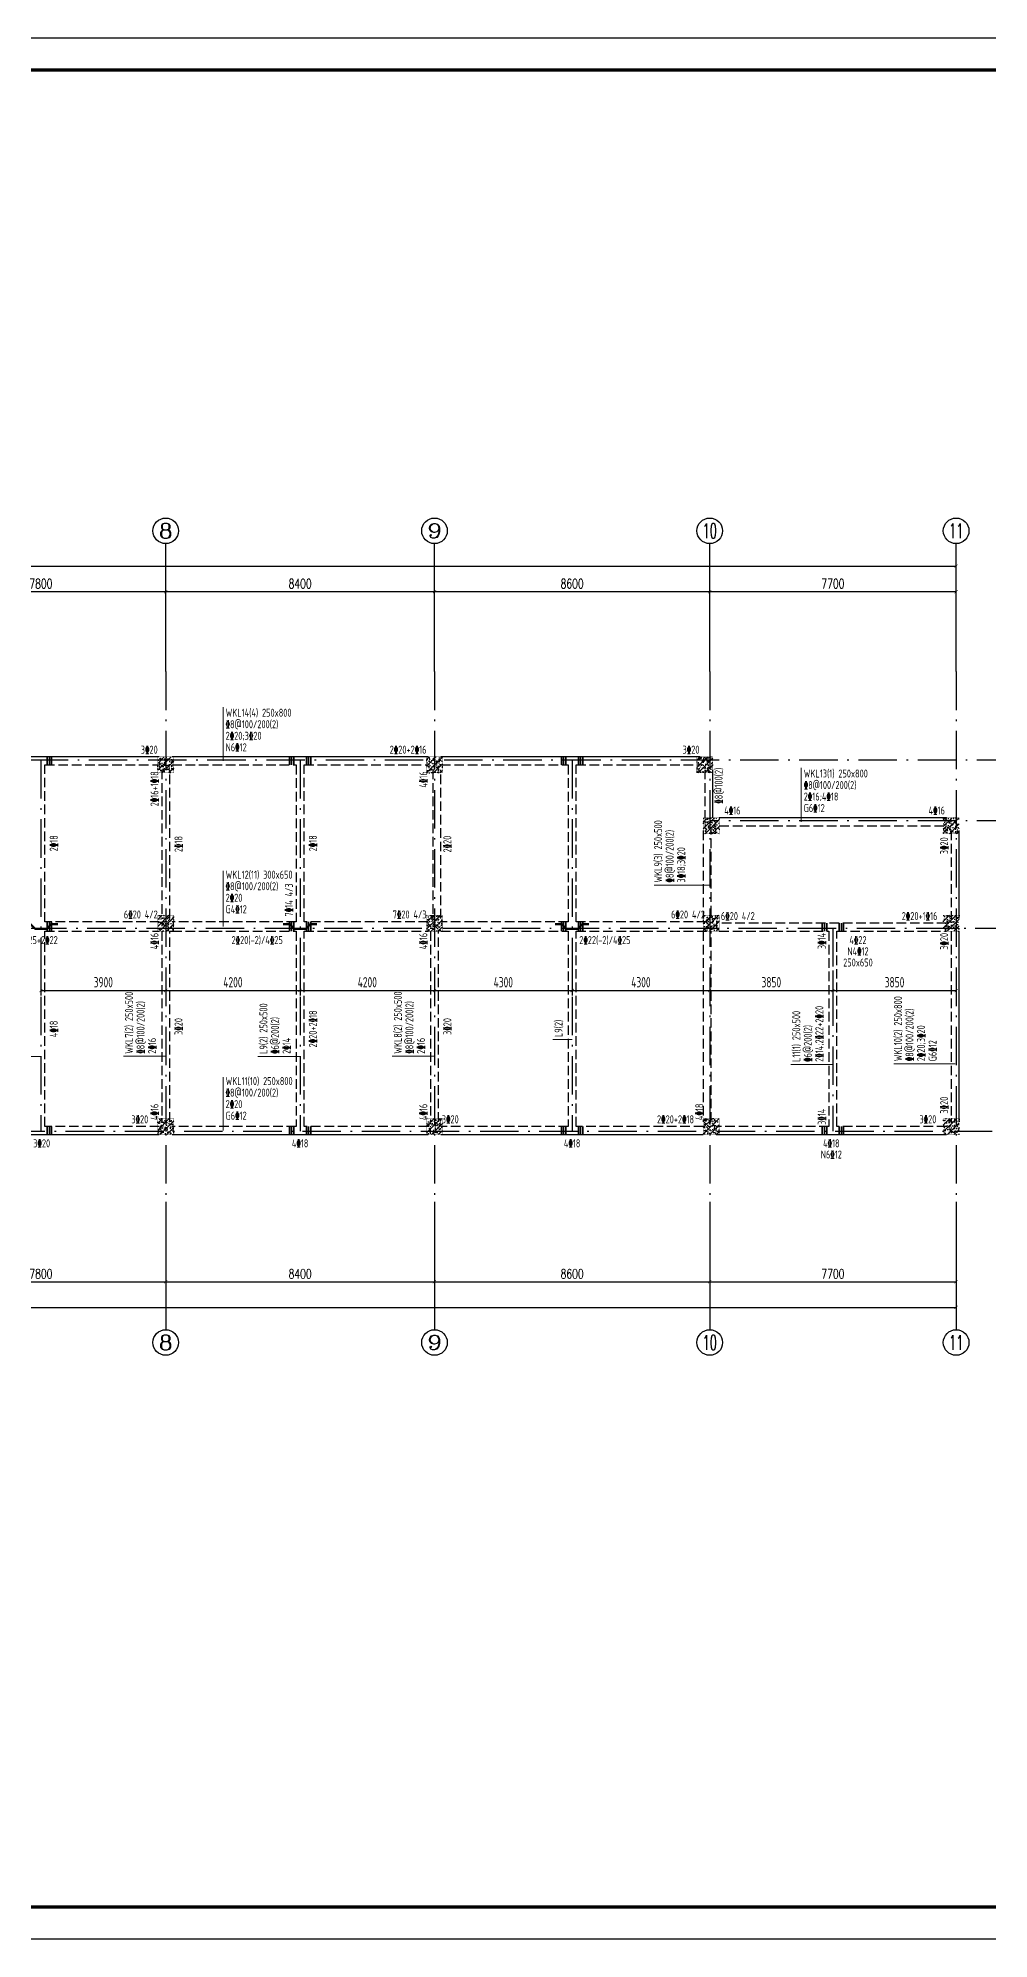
# Model space of a CAD drawing. Extents: x 169490 to 7584583, y -2399407 to 1374371.
# Drawn here: x 779630 to 809346, y 563697 to 623097 of the extents above; entities that cross this region are included whole.
import ezdxf
from ezdxf.enums import TextEntityAlignment as Align

# ---------------------------------------------------------------- set-up
doc = ezdxf.new("R2010")
doc.units = 0
doc.header["$LTSCALE"] = 100
doc.linetypes.add('D3轴线点划线', pattern=[18.5, 12, -3, 0.5, -3])
doc.linetypes.add('H3普通虚线', pattern=[4.2, 3, -1.2])
doc.layers.get('0').update_dxf_attribs({"linetype": 'CONTINUOUS'})
doc.layers.get('DEFPOINTS').update_dxf_attribs({"linetype": 'CONTINUOUS'})
for name, color, linetype in [('AXIS', 3, 'CONTINUOUS'), ('AXIS_TEXT', 4, 'CONTINUOUS'), ('C-AXIS(轴号)', 3, 'CONTINUOUS'), ('C-AXIS-T(字)', 7, 'CONTINUOUS'), ('C-DOTE', 8, 'D3轴线点划线'), ('S-BEAM-LINE1', 4, 'CONTINUOUS'), ('S-BEAM-LINE2', 4, 'H3普通虚线'), ('S-COLU-HATCH', 251, 'CONTINUOUS'), ('S-SLAB-DIM', 92, 'CONTINUOUS'), ('图框', 140, 'CONTINUOUS')]:
    doc.layers.add(name, color=color, linetype=linetype)
for name, color, linetype, lineweight in [('S-COLU-LINE1', 6, 'CONTINUOUS', 18), ('梁原位标注', 7, 'CONTINUOUS', 18), ('梁标注引线', 2, 'CONTINUOUS', 18), ('梁附加吊筋', 1, 'CONTINUOUS', 50), ('梁附加箍筋', 1, 'CONTINUOUS', 35)]:
    doc.layers.add(name, color=color, linetype=linetype, lineweight=lineweight)
doc.styles.add('_TCH_AXIS', font='COMPLEX', dxfattribs={"bigfont": 'GBCBIG'})
doc.styles.add('_TCH_DIM_T3', font='SIMPLEX.shx', dxfattribs={"width": 0.705882, "bigfont": 'GBCBIG.shx'})
doc.styles.add('BW_Rein', font='Tssdeng.shx', dxfattribs={"width": 0.7, "bigfont": 'hztxt.shx'})
doc.styles.add('COMPLEX', font='COMPLEX')
doc.styles.add('TSSD_Dimension', font='Tssdeng.shx', dxfattribs={"width": 0.7, "bigfont": 'tssdchn.shx'})
doc.dimstyles.new('_TCH_ARCH&&100', dxfattribs={"dimtxt": 297.5, "dimasz": 100, "dimexe": 250, "dimexo": 300, "dimgap": 100, "dimtad": 1, "dimdec": 0, "dimzin": 0, "dimdsep": 46, "dimtxsty": '_TCH_DIM_T3', "dimblk": 'ARCHTICK', "dimcen": 0.09, "dimclrt": 7, "dimazin": 2, "dimtfac": 1, "dimtdec": 0, "dimtix": 1, "dimtmove": 2, "dimatfit": 3, "dimfxl": 1, "dimtolj": 1, "dimtzin": 0, "dimarcsym": 0})
doc.dimstyles.new('TSSD_100_100$0', dxfattribs={"dimtxt": 320, "dimasz": 100, "dimexe": 150, "dimexo": 150, "dimgap": 100, "dimtad": 1, "dimdec": 0, "dimzin": 0, "dimdsep": 46, "dimtxsty": 'TSSD_Dimension', "dimblk": 'ARCHTICK', "dimcen": 0, "dimclrt": 7, "dimadec": 1, "dimazin": 0, "dimtfac": 1, "dimtdec": 0, "dimtix": 1, "dimtmove": 2, "dimatfit": 3, "dimldrblk": '_TSDBK', "dimfxl": 1, "dimtolj": 1, "dimtzin": 0, "dimarcsym": 0})
pattern_1 = [(50, (128423.99, 1e-05), (215.178055, -18.82564), [22.5, -247.5]), (355, (128424, 1e-05), (-41.6254, 225.65764), [18, -198]), (100.4514, (128441.92, -1.57), (173.552815, 206.831863), [19.122057, -210.342634]), (46.1842, (128424, 60), (320.172315, -49.655704), [33.75, -371.25]), (96.6356, (128450.67, 55.86), (280.39881, 292.23536), [28.68309, -315.5139]), (351.1842, (128424, 60), (280.39858, 292.23558), [27, -297]), (21, (128453.99, 45), (179.072116, -120.785667), [22.5, -247.5]), (326, (128454, 45), (72.9946, 217.545014), [18, -198]), (71.4514, (128468.91, 34.93), (252.06679, 96.75915), [19.122057, -210.342634]), (37.5, (128423.99, 1e-05), (3.6479566, 99.868156), [0, -195.6, 0, -201, 0, -198.75]), (7.5, (128423.99, 1e-05), (78.920861, 118.323514), [0, -114.6, 0, -191.1, 0, -75.75]), (327.5, (128357.09, 1e-05), (160.146731, -6.7664615), [0, -75, 0, -234, 0, -310.5]), (317.5, (128327.09, 1e-05), (174.95585, 30.031495), [0, -97.5, 0, -155.4, 0, -220.5]), (45, (128423.99, 1e-05), (-106.066017, 106.066017), [])]

# ---------------------------------------------------------------- blocks, each defined once
blk = doc.blocks.new('_ARCHTICK')
at = {"const_width": 0.15}
blk.add_lwpolyline([(-0.5, -0.5), (0.5, 0.5)], dxfattribs=at)
blk = doc.blocks.new('*D1558')
at = {"layer": 'AXIS', "color": 0, "lineweight": -2, "transparency": 16777216}
for p, q in [((736420, 603598), (736420, 606848)), ((736420, 606598), (808320, 606598)), ((808320, 603598), (808320, 606848))]:
    blk.add_line(p, q, dxfattribs=at)
at = {"layer": 'DEFPOINTS', "color": 0, "transparency": 16777216}
for p in [(808320, 606598), (736420, 603298), (808320, 603298)]:
    blk.add_point(p, dxfattribs=at)
at = {"layer": 'AXIS', "color": 0, "lineweight": -2, "transparency": 16777216, "xscale": 100, "yscale": 100, "zscale": 100, "rotation": 180}
blk.add_blockref('_ARCHTICK', (736420, 606598), dxfattribs=at)
at = {"layer": 'AXIS', "color": 0, "lineweight": -2, "transparency": 16777216, "xscale": 100, "yscale": 100, "zscale": 100}
blk.add_blockref('_ARCHTICK', (808320, 606598), dxfattribs=at)
at = {"layer": 'AXIS', "color": 7, "transparency": 16777216, "insert": (772370, 606847), "char_height": 297.5, "attachment_point": 5, "style": '_TCH_DIM_T3'}
blk.add_mtext('\\A1;71900', dxfattribs=at)
blk = doc.blocks.new('*D1566')
at = {"layer": 'AXIS', "color": 0, "lineweight": -2, "transparency": 16777216}
for p, q in [((775820, 603598), (775820, 606048)), ((783620, 603598), (783620, 606048)), ((775820, 605798), (783620, 605798))]:
    blk.add_line(p, q, dxfattribs=at)
at = {"layer": 'DEFPOINTS', "color": 0, "transparency": 16777216}
for p in [(783620, 605798), (775820, 603298), (783620, 603298)]:
    blk.add_point(p, dxfattribs=at)
at = {"layer": 'AXIS', "color": 0, "lineweight": -2, "transparency": 16777216, "xscale": 100, "yscale": 100, "zscale": 100, "rotation": 180}
blk.add_blockref('_ARCHTICK', (775820, 605798), dxfattribs=at)
at = {"layer": 'AXIS', "color": 0, "lineweight": -2, "transparency": 16777216, "xscale": 100, "yscale": 100, "zscale": 100}
blk.add_blockref('_ARCHTICK', (783620, 605798), dxfattribs=at)
at = {"layer": 'AXIS', "color": 7, "transparency": 16777216, "insert": (779720, 606047), "char_height": 297.5, "attachment_point": 5, "style": '_TCH_DIM_T3'}
blk.add_mtext('\\A1;7800', dxfattribs=at)
blk = doc.blocks.new('*D1567')
at = {"layer": 'AXIS', "color": 0, "lineweight": -2, "transparency": 16777216}
for p, q in [((783620, 603598), (783620, 606048)), ((792020, 603598), (792020, 606048)), ((783620, 605798), (792020, 605798))]:
    blk.add_line(p, q, dxfattribs=at)
at = {"layer": 'DEFPOINTS', "color": 0, "transparency": 16777216}
for p in [(792020, 605798), (783620, 603298), (792020, 603298)]:
    blk.add_point(p, dxfattribs=at)
at = {"layer": 'AXIS', "color": 0, "lineweight": -2, "transparency": 16777216, "xscale": 100, "yscale": 100, "zscale": 100, "rotation": 180}
blk.add_blockref('_ARCHTICK', (783620, 605798), dxfattribs=at)
at = {"layer": 'AXIS', "color": 0, "lineweight": -2, "transparency": 16777216, "xscale": 100, "yscale": 100, "zscale": 100}
blk.add_blockref('_ARCHTICK', (792020, 605798), dxfattribs=at)
at = {"layer": 'AXIS', "color": 7, "transparency": 16777216, "insert": (787820, 606047), "char_height": 297.5, "attachment_point": 5, "style": '_TCH_DIM_T3'}
blk.add_mtext('\\A1;8400', dxfattribs=at)
blk = doc.blocks.new('*D1568')
at = {"layer": 'AXIS', "color": 0, "lineweight": -2, "transparency": 16777216}
for p, q in [((792020, 603598), (792020, 606048)), ((800620, 603598), (800620, 606048)), ((792020, 605798), (800620, 605798))]:
    blk.add_line(p, q, dxfattribs=at)
at = {"layer": 'DEFPOINTS', "color": 0, "transparency": 16777216}
for p in [(800620, 605798), (792020, 603298), (800620, 603298)]:
    blk.add_point(p, dxfattribs=at)
at = {"layer": 'AXIS', "color": 0, "lineweight": -2, "transparency": 16777216, "xscale": 100, "yscale": 100, "zscale": 100, "rotation": 180}
blk.add_blockref('_ARCHTICK', (792020, 605798), dxfattribs=at)
at = {"layer": 'AXIS', "color": 0, "lineweight": -2, "transparency": 16777216, "xscale": 100, "yscale": 100, "zscale": 100}
blk.add_blockref('_ARCHTICK', (800620, 605798), dxfattribs=at)
at = {"layer": 'AXIS', "color": 7, "transparency": 16777216, "insert": (796320, 606047), "char_height": 297.5, "attachment_point": 5, "style": '_TCH_DIM_T3'}
blk.add_mtext('\\A1;8600', dxfattribs=at)
blk = doc.blocks.new('*D1569')
at = {"layer": 'AXIS', "color": 0, "lineweight": -2, "transparency": 16777216}
for p, q in [((800620, 603598), (800620, 606048)), ((808320, 603598), (808320, 606048)), ((800620, 605798), (808320, 605798))]:
    blk.add_line(p, q, dxfattribs=at)
at = {"layer": 'DEFPOINTS', "color": 0, "transparency": 16777216}
for p in [(808320, 605798), (800620, 603298), (808320, 603298)]:
    blk.add_point(p, dxfattribs=at)
at = {"layer": 'AXIS', "color": 0, "lineweight": -2, "transparency": 16777216, "xscale": 100, "yscale": 100, "zscale": 100, "rotation": 180}
blk.add_blockref('_ARCHTICK', (800620, 605798), dxfattribs=at)
at = {"layer": 'AXIS', "color": 0, "lineweight": -2, "transparency": 16777216, "xscale": 100, "yscale": 100, "zscale": 100}
blk.add_blockref('_ARCHTICK', (808320, 605798), dxfattribs=at)
at = {"layer": 'AXIS', "color": 7, "transparency": 16777216, "insert": (804470, 606047), "char_height": 297.5, "attachment_point": 5, "style": '_TCH_DIM_T3'}
blk.add_mtext('\\A1;7700', dxfattribs=at)
blk = doc.blocks.new('*D1574')
at = {"layer": 'AXIS', "color": 0, "lineweight": -2, "transparency": 16777216}
for p, q in [((736420, 586434), (736420, 583184)), ((808320, 586434), (808320, 583184)), ((736420, 583434), (808320, 583434))]:
    blk.add_line(p, q, dxfattribs=at)
at = {"layer": 'DEFPOINTS', "color": 0, "transparency": 16777216}
for p in [(736420, 586734), (808320, 586734), (808320, 583434)]:
    blk.add_point(p, dxfattribs=at)
at = {"layer": 'AXIS', "color": 0, "lineweight": -2, "transparency": 16777216, "xscale": 100, "yscale": 100, "zscale": 100, "rotation": 180}
blk.add_blockref('_ARCHTICK', (736420, 583434), dxfattribs=at)
at = {"layer": 'AXIS', "color": 0, "lineweight": -2, "transparency": 16777216, "xscale": 100, "yscale": 100, "zscale": 100}
blk.add_blockref('_ARCHTICK', (808320, 583434), dxfattribs=at)
at = {"layer": 'AXIS', "color": 7, "transparency": 16777216, "insert": (772370, 583683), "char_height": 297.5, "attachment_point": 5, "style": '_TCH_DIM_T3'}
blk.add_mtext('\\A1;71900', dxfattribs=at)
blk = doc.blocks.new('*D1581')
at = {"layer": 'AXIS', "color": 0, "lineweight": -2, "transparency": 16777216}
for p, q in [((775820, 586434), (775820, 583984)), ((783620, 586434), (783620, 583984)), ((775820, 584234), (783620, 584234))]:
    blk.add_line(p, q, dxfattribs=at)
at = {"layer": 'DEFPOINTS', "color": 0, "transparency": 16777216}
for p in [(775820, 586734), (783620, 586734), (783620, 584234)]:
    blk.add_point(p, dxfattribs=at)
at = {"layer": 'AXIS', "color": 0, "lineweight": -2, "transparency": 16777216, "xscale": 100, "yscale": 100, "zscale": 100, "rotation": 180}
blk.add_blockref('_ARCHTICK', (775820, 584234), dxfattribs=at)
at = {"layer": 'AXIS', "color": 0, "lineweight": -2, "transparency": 16777216, "xscale": 100, "yscale": 100, "zscale": 100}
blk.add_blockref('_ARCHTICK', (783620, 584234), dxfattribs=at)
at = {"layer": 'AXIS', "color": 7, "transparency": 16777216, "insert": (779720, 584483), "char_height": 297.5, "attachment_point": 5, "style": '_TCH_DIM_T3'}
blk.add_mtext('\\A1;7800', dxfattribs=at)
blk = doc.blocks.new('*D1582')
at = {"layer": 'AXIS', "color": 0, "lineweight": -2, "transparency": 16777216}
for p, q in [((783620, 586434), (783620, 583984)), ((792020, 586434), (792020, 583984)), ((783620, 584234), (792020, 584234))]:
    blk.add_line(p, q, dxfattribs=at)
at = {"layer": 'DEFPOINTS', "color": 0, "transparency": 16777216}
for p in [(783620, 586734), (792020, 586734), (792020, 584234)]:
    blk.add_point(p, dxfattribs=at)
at = {"layer": 'AXIS', "color": 0, "lineweight": -2, "transparency": 16777216, "xscale": 100, "yscale": 100, "zscale": 100, "rotation": 180}
blk.add_blockref('_ARCHTICK', (783620, 584234), dxfattribs=at)
at = {"layer": 'AXIS', "color": 0, "lineweight": -2, "transparency": 16777216, "xscale": 100, "yscale": 100, "zscale": 100}
blk.add_blockref('_ARCHTICK', (792020, 584234), dxfattribs=at)
at = {"layer": 'AXIS', "color": 7, "transparency": 16777216, "insert": (787820, 584483), "char_height": 297.5, "attachment_point": 5, "style": '_TCH_DIM_T3'}
blk.add_mtext('\\A1;8400', dxfattribs=at)
blk = doc.blocks.new('*D1583')
at = {"layer": 'AXIS', "color": 0, "lineweight": -2, "transparency": 16777216}
for p, q in [((792020, 586434), (792020, 583984)), ((800620, 586434), (800620, 583984)), ((792020, 584234), (800620, 584234))]:
    blk.add_line(p, q, dxfattribs=at)
at = {"layer": 'DEFPOINTS', "color": 0, "transparency": 16777216}
for p in [(792020, 586734), (800620, 586734), (800620, 584234)]:
    blk.add_point(p, dxfattribs=at)
at = {"layer": 'AXIS', "color": 0, "lineweight": -2, "transparency": 16777216, "xscale": 100, "yscale": 100, "zscale": 100, "rotation": 180}
blk.add_blockref('_ARCHTICK', (792020, 584234), dxfattribs=at)
at = {"layer": 'AXIS', "color": 0, "lineweight": -2, "transparency": 16777216, "xscale": 100, "yscale": 100, "zscale": 100}
blk.add_blockref('_ARCHTICK', (800620, 584234), dxfattribs=at)
at = {"layer": 'AXIS', "color": 7, "transparency": 16777216, "insert": (796320, 584483), "char_height": 297.5, "attachment_point": 5, "style": '_TCH_DIM_T3'}
blk.add_mtext('\\A1;8600', dxfattribs=at)
blk = doc.blocks.new('*D1584')
at = {"layer": 'AXIS', "color": 0, "lineweight": -2, "transparency": 16777216}
for p, q in [((800620, 586434), (800620, 583984)), ((808320, 586434), (808320, 583984)), ((800620, 584234), (808320, 584234))]:
    blk.add_line(p, q, dxfattribs=at)
at = {"layer": 'DEFPOINTS', "color": 0, "transparency": 16777216}
for p in [(800620, 586734), (808320, 586734), (808320, 584234)]:
    blk.add_point(p, dxfattribs=at)
at = {"layer": 'AXIS', "color": 0, "lineweight": -2, "transparency": 16777216, "xscale": 100, "yscale": 100, "zscale": 100, "rotation": 180}
blk.add_blockref('_ARCHTICK', (800620, 584234), dxfattribs=at)
at = {"layer": 'AXIS', "color": 0, "lineweight": -2, "transparency": 16777216, "xscale": 100, "yscale": 100, "zscale": 100}
blk.add_blockref('_ARCHTICK', (808320, 584234), dxfattribs=at)
at = {"layer": 'AXIS', "color": 7, "transparency": 16777216, "insert": (804470, 584483), "char_height": 297.5, "attachment_point": 5, "style": '_TCH_DIM_T3'}
blk.add_mtext('\\A1;7700', dxfattribs=at)
blk = doc.blocks.new('_AXISO')
blk.add_circle((0, 0), 0.5)
at = {"layer": 'AXIS_TEXT', "style": 'COMPLEX', "width": 1.041667}
blk.add_attdef('A', text='', height=0.56, dxfattribs=at).set_placement((-0.25, -0.28), (0.25, -0.28), align=Align.FIT)
blk = doc.blocks.new('*D92')
at = {"layer": 'DEFPOINTS', "color": 0, "ltscale": 10, "transparency": 16777216}
for p in [(804470, 594112), (808320, 594112), (808320, 593333)]:
    blk.add_point(p, dxfattribs=at)
at = {"layer": 'S-SLAB-DIM', "color": 0, "lineweight": -2, "ltscale": 10, "transparency": 16777216}
for p, q in [((804470, 593962), (804470, 593183)), ((808320, 593962), (808320, 593183)), ((804470, 593333), (808320, 593333))]:
    blk.add_line(p, q, dxfattribs=at)
at = {"layer": 'S-SLAB-DIM', "color": 0, "lineweight": -2, "ltscale": 10, "transparency": 16777216, "xscale": 100, "yscale": 100, "zscale": 100, "rotation": 180}
blk.add_blockref('_ARCHTICK', (804470, 593333), dxfattribs=at)
at = {"layer": 'S-SLAB-DIM', "color": 0, "lineweight": -2, "ltscale": 10, "transparency": 16777216, "xscale": 100, "yscale": 100, "zscale": 100}
blk.add_blockref('_ARCHTICK', (808320, 593333), dxfattribs=at)
at = {"layer": 'S-SLAB-DIM', "color": 7, "ltscale": 10, "transparency": 16777216, "insert": (806395, 593593), "char_height": 320, "attachment_point": 5, "style": 'TSSD_Dimension'}
blk.add_mtext('\\A1;3850', dxfattribs=at)
blk = doc.blocks.new('_TSDBK')
blk.add_line((-1, 0), (0, 0))
at = {"const_width": 0.5}
blk.add_lwpolyline([(-0.7, -0.7), (0.7, 0.7)], dxfattribs=at)
blk = doc.blocks.new('*D93')
at = {"layer": 'DEFPOINTS', "color": 0, "ltscale": 10, "transparency": 16777216}
for p in [(800620, 594112), (804470, 594112), (804470, 593333)]:
    blk.add_point(p, dxfattribs=at)
at = {"layer": 'S-SLAB-DIM', "color": 0, "lineweight": -2, "ltscale": 10, "transparency": 16777216}
for p, q in [((800620, 593962), (800620, 593183)), ((804470, 593962), (804470, 593183)), ((800620, 593333), (804470, 593333))]:
    blk.add_line(p, q, dxfattribs=at)
at = {"layer": 'S-SLAB-DIM', "color": 0, "lineweight": -2, "ltscale": 10, "transparency": 16777216, "xscale": 100, "yscale": 100, "zscale": 100, "rotation": 180}
blk.add_blockref('_ARCHTICK', (800620, 593333), dxfattribs=at)
at = {"layer": 'S-SLAB-DIM', "color": 0, "lineweight": -2, "ltscale": 10, "transparency": 16777216, "xscale": 100, "yscale": 100, "zscale": 100}
blk.add_blockref('_ARCHTICK', (804470, 593333), dxfattribs=at)
at = {"layer": 'S-SLAB-DIM', "color": 7, "ltscale": 10, "transparency": 16777216, "insert": (802545, 593593), "char_height": 320, "attachment_point": 5, "style": 'TSSD_Dimension'}
blk.add_mtext('\\A1;3850', dxfattribs=at)
blk = doc.blocks.new('*D94')
at = {"layer": 'DEFPOINTS', "color": 0, "ltscale": 10, "transparency": 16777216}
for p in [(796320, 594112), (800620, 594112), (800620, 593333)]:
    blk.add_point(p, dxfattribs=at)
at = {"layer": 'S-SLAB-DIM', "color": 0, "lineweight": -2, "ltscale": 10, "transparency": 16777216}
for p, q in [((796320, 593962), (796320, 593183)), ((800620, 593962), (800620, 593183)), ((796320, 593333), (800620, 593333))]:
    blk.add_line(p, q, dxfattribs=at)
at = {"layer": 'S-SLAB-DIM', "color": 0, "lineweight": -2, "ltscale": 10, "transparency": 16777216, "xscale": 100, "yscale": 100, "zscale": 100, "rotation": 180}
blk.add_blockref('_ARCHTICK', (796320, 593333), dxfattribs=at)
at = {"layer": 'S-SLAB-DIM', "color": 0, "lineweight": -2, "ltscale": 10, "transparency": 16777216, "xscale": 100, "yscale": 100, "zscale": 100}
blk.add_blockref('_ARCHTICK', (800620, 593333), dxfattribs=at)
at = {"layer": 'S-SLAB-DIM', "color": 7, "ltscale": 10, "transparency": 16777216, "insert": (798470, 593593), "char_height": 320, "attachment_point": 5, "style": 'TSSD_Dimension'}
blk.add_mtext('\\A1;4300', dxfattribs=at)
blk = doc.blocks.new('*D95')
at = {"layer": 'DEFPOINTS', "color": 0, "ltscale": 10, "transparency": 16777216}
for p in [(792020, 594112), (796320, 594112), (796320, 593333)]:
    blk.add_point(p, dxfattribs=at)
at = {"layer": 'S-SLAB-DIM', "color": 0, "lineweight": -2, "ltscale": 10, "transparency": 16777216}
for p, q in [((792020, 593962), (792020, 593183)), ((796320, 593962), (796320, 593183)), ((792020, 593333), (796320, 593333))]:
    blk.add_line(p, q, dxfattribs=at)
at = {"layer": 'S-SLAB-DIM', "color": 0, "lineweight": -2, "ltscale": 10, "transparency": 16777216, "xscale": 100, "yscale": 100, "zscale": 100, "rotation": 180}
blk.add_blockref('_ARCHTICK', (792020, 593333), dxfattribs=at)
at = {"layer": 'S-SLAB-DIM', "color": 0, "lineweight": -2, "ltscale": 10, "transparency": 16777216, "xscale": 100, "yscale": 100, "zscale": 100}
blk.add_blockref('_ARCHTICK', (796320, 593333), dxfattribs=at)
at = {"layer": 'S-SLAB-DIM', "color": 7, "ltscale": 10, "transparency": 16777216, "insert": (794170, 593593), "char_height": 320, "attachment_point": 5, "style": 'TSSD_Dimension'}
blk.add_mtext('\\A1;4300', dxfattribs=at)
blk = doc.blocks.new('*D96')
at = {"layer": 'DEFPOINTS', "color": 0, "ltscale": 10, "transparency": 16777216}
for p in [(787820, 594112), (792020, 594112), (792020, 593333)]:
    blk.add_point(p, dxfattribs=at)
at = {"layer": 'S-SLAB-DIM', "color": 0, "lineweight": -2, "ltscale": 10, "transparency": 16777216}
for p, q in [((787820, 593962), (787820, 593183)), ((792020, 593962), (792020, 593183)), ((787820, 593333), (792020, 593333))]:
    blk.add_line(p, q, dxfattribs=at)
at = {"layer": 'S-SLAB-DIM', "color": 0, "lineweight": -2, "ltscale": 10, "transparency": 16777216, "xscale": 100, "yscale": 100, "zscale": 100, "rotation": 180}
blk.add_blockref('_ARCHTICK', (787820, 593333), dxfattribs=at)
at = {"layer": 'S-SLAB-DIM', "color": 0, "lineweight": -2, "ltscale": 10, "transparency": 16777216, "xscale": 100, "yscale": 100, "zscale": 100}
blk.add_blockref('_ARCHTICK', (792020, 593333), dxfattribs=at)
at = {"layer": 'S-SLAB-DIM', "color": 7, "ltscale": 10, "transparency": 16777216, "insert": (789920, 593593), "char_height": 320, "attachment_point": 5, "style": 'TSSD_Dimension'}
blk.add_mtext('\\A1;4200', dxfattribs=at)
blk = doc.blocks.new('*D97')
at = {"layer": 'DEFPOINTS', "color": 0, "ltscale": 10, "transparency": 16777216}
for p in [(783620, 594112), (787820, 594112), (787820, 593333)]:
    blk.add_point(p, dxfattribs=at)
at = {"layer": 'S-SLAB-DIM', "color": 0, "lineweight": -2, "ltscale": 10, "transparency": 16777216}
for p, q in [((783620, 593962), (783620, 593183)), ((787820, 593962), (787820, 593183)), ((783620, 593333), (787820, 593333))]:
    blk.add_line(p, q, dxfattribs=at)
at = {"layer": 'S-SLAB-DIM', "color": 0, "lineweight": -2, "ltscale": 10, "transparency": 16777216, "xscale": 100, "yscale": 100, "zscale": 100, "rotation": 180}
blk.add_blockref('_ARCHTICK', (783620, 593333), dxfattribs=at)
at = {"layer": 'S-SLAB-DIM', "color": 0, "lineweight": -2, "ltscale": 10, "transparency": 16777216, "xscale": 100, "yscale": 100, "zscale": 100}
blk.add_blockref('_ARCHTICK', (787820, 593333), dxfattribs=at)
at = {"layer": 'S-SLAB-DIM', "color": 7, "ltscale": 10, "transparency": 16777216, "insert": (785720, 593593), "char_height": 320, "attachment_point": 5, "style": 'TSSD_Dimension'}
blk.add_mtext('\\A1;4200', dxfattribs=at)
blk = doc.blocks.new('*D98')
at = {"layer": 'DEFPOINTS', "color": 0, "ltscale": 10, "transparency": 16777216}
for p in [(779720, 594112), (783620, 594112), (783620, 593333)]:
    blk.add_point(p, dxfattribs=at)
at = {"layer": 'S-SLAB-DIM', "color": 0, "lineweight": -2, "ltscale": 10, "transparency": 16777216}
for p, q in [((779720, 593962), (779720, 593183)), ((783620, 593962), (783620, 593183)), ((779720, 593333), (783620, 593333))]:
    blk.add_line(p, q, dxfattribs=at)
at = {"layer": 'S-SLAB-DIM', "color": 0, "lineweight": -2, "ltscale": 10, "transparency": 16777216, "xscale": 100, "yscale": 100, "zscale": 100, "rotation": 180}
blk.add_blockref('_ARCHTICK', (779720, 593333), dxfattribs=at)
at = {"layer": 'S-SLAB-DIM', "color": 0, "lineweight": -2, "ltscale": 10, "transparency": 16777216, "xscale": 100, "yscale": 100, "zscale": 100}
blk.add_blockref('_ARCHTICK', (783620, 593333), dxfattribs=at)
at = {"layer": 'S-SLAB-DIM', "color": 7, "ltscale": 10, "transparency": 16777216, "insert": (781670, 593593), "char_height": 320, "attachment_point": 5, "style": 'TSSD_Dimension'}
blk.add_mtext('\\A1;3900', dxfattribs=at)

msp = doc.modelspace()

# ---------------------------------------------------------------- hatches: boundary and pattern name
at = {"layer": 'S-COLU-HATCH', "ltscale": 10}
h = msp.add_hatch(dxfattribs=at)
h.set_pattern_fill('ARMORED', color=256, scale=30)
h.set_pattern_definition(pattern_1)
h.paths.add_polyline_path([(783369.7, 600634.2), (783869.7, 600634.2), (783869.7, 600134.2), (783369.7, 600134.2)])
h = msp.add_hatch(dxfattribs=at)
h.set_pattern_fill('ARMORED', color=256, scale=30)
h.set_pattern_definition(pattern_1)
h.paths.add_polyline_path([(791769.7, 600634.2), (792269.7, 600634.2), (792269.7, 600134.2), (791769.7, 600134.2)])
h = msp.add_hatch(dxfattribs=at)
h.set_pattern_fill('ARMORED', color=256, scale=30)
h.set_pattern_definition(pattern_1)
h.paths.add_polyline_path([(800219.7, 600634.2), (800719.7, 600634.2), (800719.7, 600134.2), (800219.7, 600134.2)])
h = msp.add_hatch(dxfattribs=at)
h.set_pattern_fill('ARMORED', color=256, scale=30)
h.set_pattern_definition(pattern_1)
h.paths.add_polyline_path([(800419.7, 598734.2), (800919.7, 598734.2), (800919.7, 598234.2), (800419.7, 598234.2)])
h = msp.add_hatch(dxfattribs=at)
h.set_pattern_fill('ARMORED', color=256, scale=30)
h.set_pattern_definition(pattern_1)
h.paths.add_polyline_path([(807919.7, 598734.2), (808419.7, 598734.2), (808419.7, 598234.2), (807919.7, 598234.2)])
h = msp.add_hatch(dxfattribs=at)
h.set_pattern_fill('ARMORED', color=256, scale=30)
h.set_pattern_definition(pattern_1)
h.paths.add_polyline_path([(783369.7, 595684.2), (783869.7, 595684.2), (783869.7, 595184.2), (783369.7, 595184.2)])
h = msp.add_hatch(dxfattribs=at)
h.set_pattern_fill('ARMORED', color=256, scale=30)
h.set_pattern_definition(pattern_1)
h.paths.add_polyline_path([(791769.7, 595684.2), (792269.7, 595684.2), (792269.7, 595184.2), (791769.7, 595184.2)])
h = msp.add_hatch(dxfattribs=at)
h.set_pattern_fill('ARMORED', color=256, scale=30)
h.set_pattern_definition(pattern_1)
h.paths.add_polyline_path([(800419.7, 595684.2), (800919.7, 595684.2), (800919.7, 595184.2), (800419.7, 595184.2)])
h = msp.add_hatch(dxfattribs=at)
h.set_pattern_fill('ARMORED', color=256, scale=30)
h.set_pattern_definition(pattern_1)
h.paths.add_polyline_path([(807919.7, 595684.2), (808419.7, 595684.2), (808419.7, 595184.2), (807919.7, 595184.2)])
h = msp.add_hatch(dxfattribs=at)
h.set_pattern_fill('ARMORED', color=256, scale=30)
h.set_pattern_definition(pattern_1)
h.paths.add_polyline_path([(783369.7, 589334.2), (783869.7, 589334.2), (783869.7, 588834.2), (783369.7, 588834.2)])
h = msp.add_hatch(dxfattribs=at)
h.set_pattern_fill('ARMORED', color=256, scale=30)
h.set_pattern_definition(pattern_1)
h.paths.add_polyline_path([(791769.7, 589334.2), (792269.7, 589334.2), (792269.7, 588834.2), (791769.7, 588834.2)])
h = msp.add_hatch(dxfattribs=at)
h.set_pattern_fill('ARMORED', color=256, scale=30)
h.set_pattern_definition(pattern_1)
h.paths.add_polyline_path([(800419.7, 589334.2), (800919.7, 589334.2), (800919.7, 588834.2), (800419.7, 588834.2)])
h = msp.add_hatch(dxfattribs=at)
h.set_pattern_fill('ARMORED', color=256, scale=30)
h.set_pattern_definition(pattern_1)
h.paths.add_polyline_path([(807919.7, 589334.2), (808419.7, 589334.2), (808419.7, 588834.2), (807919.7, 588834.2)])

# ---------------------------------------------------------------- linework, layer by layer
at = {"ltscale": 10}
msp.add_lwpolyline([(819306.7, 622096.8), (724701.8, 622096.8), (724701.8, 564696.8), (819306.7, 564696.8)], close=True, dxfattribs=at)
at = {"layer": 'C-AXIS(轴号)'}
for p, q in [((783619.7, 603298.4), (783619.7, 607298.4)), ((792019.7, 603298.4), (792019.7, 607298.4)), ((800619.7, 603298.4), (800619.7, 607298.4)), ((808319.7, 603298.4), (808319.7, 607298.4)), ((783619.7, 586734.4), (783619.7, 582734.4)), ((792019.7, 586734.4), (792019.7, 582734.4)), ((800619.7, 586734.4), (800619.7, 582734.4)), ((808319.7, 586734.4), (808319.7, 582734.4))]:
    msp.add_line(p, q, dxfattribs=at)
at = {"layer": 'C-DOTE'}
for p, q in [((783619.7, 603298.4), (783619.7, 586734.4)), ((792019.7, 603298.4), (792019.7, 586734.4)), ((800619.7, 603298.4), (800619.7, 586734.4)), ((808319.7, 603298.4), (808319.7, 586734.4)), ((812019.7, 600534.2), (770419.7, 600534.2)), ((779719.7, 600534.2), (779719.7, 588934.2)), ((787819.7, 600534.2), (787819.7, 588934.2)), ((796319.7, 600534.2), (796319.7, 588934.2)), ((812019.7, 598634.2), (800619.7, 598634.2)), ((753419.7, 595284.2), (812019.7, 595284.2)), ((804469.7, 595284.2), (804469.7, 588934.2)), ((734243.4, 588934.2), (812019.7, 588934.2))]:
    msp.add_line(p, q, dxfattribs=at)
at = {"layer": 'S-BEAM-LINE1'}
for p, q in [((779719.7, 600634.2), (776069.7, 600634.2)), ((783419.7, 600634.2), (779719.7, 600634.2)), ((787819.7, 600634.2), (783819.7, 600634.2)), ((791819.7, 600634.2), (787819.7, 600634.2)), ((796319.7, 600634.2), (792219.7, 600634.2)), ((800319.7, 600634.2), (796319.7, 600634.2)), ((800719.7, 598734.2), (800719.7, 600234.2)), ((803439.7, 598734.2), (800919.7, 598734.2)), ((808019.7, 598734.2), (803439.7, 598734.2)), ((808419.7, 595584.2), (808419.7, 598334.2)), ((808419.7, 589234.2), (808419.7, 595184.2)), ((776069.7, 588834.2), (779719.7, 588834.2)), ((779719.7, 588834.2), (783419.7, 588834.2)), ((783819.7, 588834.2), (787819.7, 588834.2)), ((787819.7, 588834.2), (791819.7, 588834.2)), ((792219.7, 588834.2), (796319.7, 588834.2)), ((796319.7, 588834.2), (800419.7, 588834.2)), ((800819.7, 588834.2), (804469.7, 588834.2)), ((804469.7, 588834.2), (808019.7, 588834.2))]:
    msp.add_line(p, q, dxfattribs=at)
at = {"layer": 'S-BEAM-LINE2'}
for p, q in [((779844.7, 600384.2), (783419.7, 600384.2)), ((779844.7, 595484.2), (779844.7, 600384.2)), ((783494.7, 600234.2), (783494.7, 595584.2)), ((783744.7, 595584.2), (783744.7, 600234.2)), ((783819.7, 600384.2), (787694.7, 600384.2)), ((787694.7, 600384.2), (787694.7, 595484.2)), ((787944.7, 600384.2), (791819.7, 600384.2)), ((787944.7, 595484.2), (787944.7, 600384.2)), ((791969.7, 600234.2), (791969.7, 595584.2)), ((792219.7, 600384.2), (796194.7, 600384.2)), ((792219.7, 595584.2), (792219.7, 600234.2)), ((796194.7, 600384.2), (796194.7, 595484.2)), ((796444.7, 600384.2), (800319.7, 600384.2)), ((796444.7, 595484.2), (796444.7, 600384.2)), ((800469.7, 600234.2), (800469.7, 598734.2)), ((800419.7, 598334.2), (800419.7, 595584.2)), ((800669.7, 595684.2), (800669.7, 598334.2)), ((800919.7, 598484.2), (808019.7, 598484.2)), ((808169.7, 598334.2), (808169.7, 595584.2)), ((783419.7, 595484.2), (779844.7, 595484.2)), ((787694.7, 595484.2), (783819.7, 595484.2)), ((791819.7, 595484.2), (787944.7, 595484.2)), ((796194.7, 595484.2), (792219.7, 595484.2)), ((800519.7, 595484.2), (796444.7, 595484.2)), ((808019.7, 595434.2), (800919.7, 595434.2)), ((779844.7, 595184.2), (783419.7, 595184.2)), ((779844.7, 589084.2), (779844.7, 595184.2)), ((783494.7, 595184.2), (783494.7, 589234.2)), ((783744.7, 589234.2), (783744.7, 595184.2)), ((783819.7, 595184.2), (787694.7, 595184.2)), ((787694.7, 595184.2), (787694.7, 589084.2)), ((787944.7, 595184.2), (791819.7, 595184.2)), ((787944.7, 589084.2), (787944.7, 595184.2)), ((791894.7, 595184.2), (791894.7, 589234.2)), ((792144.7, 589234.2), (792144.7, 595184.2)), ((792219.7, 595184.2), (796194.7, 595184.2)), ((796194.7, 595184.2), (796194.7, 589084.2)), ((796444.7, 595184.2), (800519.7, 595184.2)), ((796444.7, 589084.2), (796444.7, 595184.2)), ((800419.7, 595184.2), (800419.7, 589234.2)), ((800669.7, 589234.2), (800669.7, 595184.2)), ((800919.7, 595184.2), (803439.7, 595184.2)), ((803439.7, 595184.2), (804344.7, 595184.2)), ((804344.7, 595184.2), (804344.7, 589084.2)), ((804594.7, 595184.2), (808019.7, 595184.2)), ((804594.7, 589084.2), (804594.7, 595184.2)), ((808169.7, 595184.2), (808169.7, 589234.2)), ((783419.7, 589084.2), (779844.7, 589084.2)), ((787694.7, 589084.2), (783819.7, 589084.2)), ((791819.7, 589084.2), (787944.7, 589084.2)), ((796194.7, 589084.2), (792219.7, 589084.2)), ((800419.7, 589084.2), (796444.7, 589084.2)), ((804344.7, 589084.2), (800819.7, 589084.2)), ((808019.7, 589084.2), (804594.7, 589084.2))]:
    msp.add_line(p, q, dxfattribs=at)
at = {"layer": 'S-COLU-LINE1', "color": 2, "const_width": 10}
for points in [[(783369.7, 600634.2), (783869.7, 600634.2), (783869.7, 600134.2), (783369.7, 600134.2)], [(791769.7, 600634.2), (792269.7, 600634.2), (792269.7, 600134.2), (791769.7, 600134.2)], [(800219.7, 600634.2), (800719.7, 600634.2), (800719.7, 600134.2), (800219.7, 600134.2)], [(800419.7, 598734.2), (800919.7, 598734.2), (800919.7, 598234.2), (800419.7, 598234.2)], [(807919.7, 598734.2), (808419.7, 598734.2), (808419.7, 598234.2), (807919.7, 598234.2)], [(783369.7, 595684.2), (783869.7, 595684.2), (783869.7, 595184.2), (783369.7, 595184.2)], [(791769.7, 595684.2), (792269.7, 595684.2), (792269.7, 595184.2), (791769.7, 595184.2)], [(800419.7, 595684.2), (800919.7, 595684.2), (800919.7, 595184.2), (800419.7, 595184.2)], [(807919.7, 595684.2), (808419.7, 595684.2), (808419.7, 595184.2), (807919.7, 595184.2)], [(783369.7, 589334.2), (783869.7, 589334.2), (783869.7, 588834.2), (783369.7, 588834.2)], [(791769.7, 589334.2), (792269.7, 589334.2), (792269.7, 588834.2), (791769.7, 588834.2)], [(800419.7, 589334.2), (800919.7, 589334.2), (800919.7, 588834.2), (800419.7, 588834.2)], [(807919.7, 589334.2), (808419.7, 589334.2), (808419.7, 588834.2), (807919.7, 588834.2)]]:
    msp.add_lwpolyline(points, close=True, dxfattribs=at)
at = {"layer": '图框'}
msp.add_lwpolyline([(722201.8, 563696.8), (827301.8, 563696.8), (827301.8, 623096.8), (722201.8, 623096.8)], close=True, dxfattribs=at)
at = {"layer": '图框', "const_width": 100}
msp.add_lwpolyline([(724701.8, 564696.8), (826301.8, 564696.8), (826301.8, 622096.8), (724701.8, 622096.8)], close=True, dxfattribs=at)
at = {"layer": '梁标注引线'}
for p, q in [((785411.8, 600509.2), (785411.8, 602189.2)), ((803477.4, 598609.2), (803477.4, 600289.2)), ((785411.8, 595334.2), (785411.8, 597078)), ((800644.7, 596626.9), (798883.2, 596626.9)), ((796319.7, 591798.2), (795719.7, 591798.2)), ((779719.7, 591273.2), (778399.7, 591273.2)), ((783619.7, 591277.5), (782299.7, 591277.5)), ((787819.7, 591273.2), (786499.7, 591273.2)), ((792019.7, 591277.5), (790699.7, 591277.5)), ((808294.7, 591044), (806377.6, 591044)), ((785411.6, 588959.2), (785411.6, 590628.4)), ((804469.7, 591024.1), (803149.7, 591024.1))]:
    msp.add_line(p, q, dxfattribs=at)
at = {"layer": '梁附加吊筋', "lineweight": 50}
for points in [[(779194.7, 595409.2), (779394.7, 595409.2), (779544.7, 595259.2), (779894.7, 595259.2), (780044.7, 595409.2), (780244.7, 595409.2)], [(787294.7, 595409.2), (787494.7, 595409.2), (787644.7, 595259.2), (787994.7, 595259.2), (788144.7, 595409.2), (788344.7, 595409.2)], [(795794.7, 595409.2), (795994.7, 595409.2), (796144.7, 595259.2), (796494.7, 595259.2), (796644.7, 595409.2), (796844.7, 595409.2)]]:
    msp.add_lwpolyline(points, dxfattribs=at)
at = {"layer": '梁附加箍筋', "lineweight": 35}
for p, q in [((779914.7, 600384.2), (779914.7, 600634.2)), ((779984.7, 600384.2), (779984.7, 600634.2)), ((780054.7, 600384.2), (780054.7, 600634.2)), ((787484.7, 600384.2), (787484.7, 600634.2)), ((787554.7, 600384.2), (787554.7, 600634.2)), ((787624.7, 600384.2), (787624.7, 600634.2)), ((788014.7, 600384.2), (788014.7, 600634.2)), ((788084.7, 600384.2), (788084.7, 600634.2)), ((788154.7, 600384.2), (788154.7, 600634.2)), ((795984.7, 600384.2), (795984.7, 600634.2)), ((796054.7, 600384.2), (796054.7, 600634.2)), ((796124.7, 600384.2), (796124.7, 600634.2)), ((796514.7, 600384.2), (796514.7, 600634.2)), ((796584.7, 600384.2), (796584.7, 600634.2)), ((796654.7, 600384.2), (796654.7, 600634.2)), ((779914.7, 595184.2), (779914.7, 595484.2)), ((779984.7, 595184.2), (779984.7, 595484.2)), ((780054.7, 595184.2), (780054.7, 595484.2)), ((787484.7, 595184.2), (787484.7, 595484.2)), ((787554.7, 595184.2), (787554.7, 595484.2)), ((787624.7, 595184.2), (787624.7, 595484.2)), ((788014.7, 595184.2), (788014.7, 595484.2)), ((788084.7, 595184.2), (788084.7, 595484.2)), ((788154.7, 595184.2), (788154.7, 595484.2)), ((795984.7, 595184.2), (795984.7, 595484.2)), ((796054.7, 595184.2), (796054.7, 595484.2)), ((796124.7, 595184.2), (796124.7, 595484.2)), ((796514.7, 595184.2), (796514.7, 595484.2)), ((796584.7, 595184.2), (796584.7, 595484.2)), ((796654.7, 595184.2), (796654.7, 595484.2)), ((804134.7, 595184.2), (804134.7, 595434.2)), ((804204.7, 595184.2), (804204.7, 595434.2)), ((804274.7, 595184.2), (804274.7, 595434.2)), ((804664.7, 595184.2), (804664.7, 595434.2)), ((804734.7, 595184.2), (804734.7, 595434.2)), ((804804.7, 595184.2), (804804.7, 595434.2)), ((779914.7, 588834.2), (779914.7, 589084.2)), ((779984.7, 588834.2), (779984.7, 589084.2)), ((780054.7, 588834.2), (780054.7, 589084.2)), ((787484.7, 588834.2), (787484.7, 589084.2)), ((787554.7, 588834.2), (787554.7, 589084.2)), ((787624.7, 588834.2), (787624.7, 589084.2)), ((788014.7, 588834.2), (788014.7, 589084.2)), ((788084.7, 588834.2), (788084.7, 589084.2)), ((788154.7, 588834.2), (788154.7, 589084.2)), ((795984.7, 588834.2), (795984.7, 589084.2)), ((796054.7, 588834.2), (796054.7, 589084.2)), ((796124.7, 588834.2), (796124.7, 589084.2)), ((796514.7, 588834.2), (796514.7, 589084.2)), ((796584.7, 588834.2), (796584.7, 589084.2)), ((796654.7, 588834.2), (796654.7, 589084.2)), ((804134.7, 588834.2), (804134.7, 589084.2)), ((804204.7, 588834.2), (804204.7, 589084.2)), ((804274.7, 588834.2), (804274.7, 589084.2)), ((804664.7, 588834.2), (804664.7, 589084.2)), ((804734.7, 588834.2), (804734.7, 589084.2)), ((804804.7, 588834.2), (804804.7, 589084.2))]:
    msp.add_line(p, q, dxfattribs=at)

# ---------------------------------------------------------------- block references
at = {"layer": 'C-AXIS(轴号)'}
ref = msp.add_blockref('_AXISO', (783619.7, 607698.4), dxfattribs=dict(at, xscale=800, yscale=800, zscale=800))
ref.add_attrib('A', '8', dxfattribs={"layer": 'C-AXIS-T(字)', "height": 452.5, "style": '_TCH_AXIS', "width": 1.5}).set_placement((783393.4, 607472.1), (783846, 607472.1), align=Align.FIT)
ref = msp.add_blockref('_AXISO', (792019.7, 607698.4), dxfattribs=dict(at, xscale=800, yscale=800, zscale=800))
ref.add_attrib('A', '9', dxfattribs={"layer": 'C-AXIS-T(字)', "height": 452.5, "style": '_TCH_AXIS', "width": 1.5}).set_placement((791793.4, 607472.1), (792246, 607472.1), align=Align.FIT)
ref = msp.add_blockref('_AXISO', (800619.7, 607698.4), dxfattribs=dict(at, xscale=800, yscale=800, zscale=800))
ref.add_attrib('A', '10', dxfattribs={"layer": 'C-AXIS-T(字)', "height": 452.55, "style": '_TCH_AXIS', "width": 0.724138}).set_placement((800393.4, 607472.1), (800846, 607472.1), align=Align.FIT)
ref = msp.add_blockref('_AXISO', (808319.7, 607698.4), dxfattribs=dict(at, xscale=800, yscale=800, zscale=800))
ref.add_attrib('A', '11', dxfattribs={"layer": 'C-AXIS-T(字)', "height": 452.55, "style": '_TCH_AXIS', "width": 0.875}).set_placement((808093.4, 607472.1), (808546, 607472.1), align=Align.FIT)
ref = msp.add_blockref('_AXISO', (783619.7, 582334.4), dxfattribs=dict(at, xscale=800, yscale=800, zscale=800))
ref.add_attrib('A', '8', dxfattribs={"layer": 'C-AXIS-T(字)', "height": 452.5, "style": '_TCH_AXIS', "width": 1.5}).set_placement((783393.4, 582108.1), (783846, 582108.1), align=Align.FIT)
ref = msp.add_blockref('_AXISO', (792019.7, 582334.4), dxfattribs=dict(at, xscale=800, yscale=800, zscale=800))
ref.add_attrib('A', '9', dxfattribs={"layer": 'C-AXIS-T(字)', "height": 452.5, "style": '_TCH_AXIS', "width": 1.5}).set_placement((791793.4, 582108.1), (792246, 582108.1), align=Align.FIT)
ref = msp.add_blockref('_AXISO', (800619.7, 582334.4), dxfattribs=dict(at, xscale=800, yscale=800, zscale=800))
ref.add_attrib('A', '10', dxfattribs={"layer": 'C-AXIS-T(字)', "height": 452.55, "style": '_TCH_AXIS', "width": 0.724138}).set_placement((800393.4, 582108.1), (800846, 582108.1), align=Align.FIT)
ref = msp.add_blockref('_AXISO', (808319.7, 582334.4), dxfattribs=dict(at, xscale=800, yscale=800, zscale=800))
ref.add_attrib('A', '11', dxfattribs={"layer": 'C-AXIS-T(字)', "height": 452.55, "style": '_TCH_AXIS', "width": 0.875}).set_placement((808093.4, 582108.1), (808546, 582108.1), align=Align.FIT)

# ---------------------------------------------------------------- texts
at = {"layer": '梁原位标注', "style": 'BW_Rein', "width": 0.65}
for s, p in [('3%%13220', (783369.7, 600734.2)), ('2%%13220+2%%13216', (791769.7, 600734.2)), ('3%%13220', (800298.8, 600734.2)), ('4%%13216', (807969.7, 598834.2)), ('6%%13220 4/2', (783369.7, 595584.2)), ('7%%13220 4/3', (791769.7, 595584.2)), ('6%%13220 4/2', (800469.7, 595584.2))]:
    msp.add_text(s, height=250, dxfattribs=at).set_placement(p, align=Align.RIGHT)
for s, p in [('2%%13216+1%%13218', (783394.7, 600184.2)), ('4%%13216', (791794.7, 600184.2)), ('3%%13220', (808069.7, 598121.6)), ('7%%13214 4/3', (787594.7, 596682.5)), ('4%%13216', (783394.7, 595134.2)), ('4%%13216', (791794.7, 595134.2)), ('3%%13214', (804244.7, 595134.2)), ('3%%13220', (808069.7, 595134.2))]:
    msp.add_text(s, height=250, rotation=90, dxfattribs=at).set_placement(p, align=Align.RIGHT)
for s, p in [('%%1328@100(2)', (801022.9, 599170.9)), ('3%%13220', (808069.7, 589486.5)), ('4%%13216', (783394.7, 589284.2)), ('4%%13216', (791794.7, 589284.2)), ('4%%13218', (800419.7, 589284.2)), ('3%%13214', (804244.7, 589134.2))]:
    msp.add_text(s, height=250, rotation=90, dxfattribs=at).set_placement(p)
for s, p in [('4%%13216', (801072.3, 598834.2)), ('6%%13220 4/2', (800969.7, 595534.2)), ('2%%13220+1%%13216', (806620.1, 595534.2)), ('3%%13225+2%%13222', (779056.5, 594784.2)), ('3%%13220', (782545.5, 589184.2)), ('3%%13220', (792247.3, 589184.2)), ('2%%13220+2%%13218', (798972.8, 589184.2)), ('3%%13220', (807172.7, 589184.2))]:
    msp.add_text(s, height=250, dxfattribs=at).set_placement(p)
for s, p in [('2%%13218', (780244.7, 597934.2)), ('2%%13218', (784144.7, 597909.2)), ('2%%13218', (788344.7, 597934.2)), ('2%%13220', (792544.7, 597909.2)), ('4%%13218', (780244.7, 592134.2)), ('3%%13220', (784144.7, 592209.2)), ('2%%13220+2%%13218', (788344.7, 592134.2)), ('3%%13220', (792544.7, 592209.2))]:
    msp.add_text(s, height=250, rotation=90, dxfattribs=at).set_placement(p, align=Align.CENTER)
for s, p in [('2%%13220(-2)/4%%13225', (786478.1, 594784.2)), ('2%%13222(-2)/4%%13225', (797343.2, 594784.2)), ('N4%%13212', (805252.6, 594434.2)), ('4%%13222', (805252.6, 594784.2)), ('250x650', (805252.6, 594084.2)), ('3%%13220', (779744.7, 588434.2)), ('4%%13218', (787819.7, 588434.2)), ('4%%13218', (796319.7, 588434.2)), ('4%%13218', (804419.7, 588434.2)), ('N6%%13212', (804419.7, 588084.2))]:
    msp.add_text(s, height=250, dxfattribs=at).set_placement(p, align=Align.CENTER)
at = {"layer": '梁标注引线', "color": 3, "style": 'BW_Rein', "width": 0.65}
for s, p in [('WKL14(4) 250x800', (785491.8, 601889.2)), ('WKL13(1) 250x800', (803557.4, 599989.2)), ('WKL12(11) 300x650', (785491.8, 596828)), ('WKL11(10) 250x800', (785491.6, 590378.4))]:
    msp.add_text(s, height=250, dxfattribs=at).set_placement(p)
at = {"layer": '梁标注引线', "style": 'BW_Rein', "width": 0.65}
for s, p in [('%%1328@100/200(2)', (785491.8, 601529.2)), ('2%%13220;3%%13220', (785491.8, 601169.2)), ('N6%%13212', (785491.8, 600809.2)), ('2%%13216;4%%13218', (803557.4, 599269.2)), ('%%1328@100/200(2)', (803557.4, 599629.2)), ('G6%%13212', (803557.4, 598909.2)), ('%%1328@100/200(2)', (785491.8, 596468)), ('2%%13220', (785491.8, 596108)), ('G4%%13212', (785491.8, 595748)), ('2%%13220', (785491.6, 589658.4)), ('%%1328@100/200(2)', (785491.6, 590018.4)), ('G6%%13212', (785491.6, 589298.4))]:
    msp.add_text(s, height=250, dxfattribs=at).set_placement(p)
at = {"layer": '梁标注引线', "color": 3, "style": 'BW_Rein', "width": 0.65}
for s, p in [('WKL9(3) 250x500', (799133.2, 596706.9)), ('WKL7(2) 250x500', (782599.7, 591357.5)), ('WKL8(2) 250x500', (790999.7, 591357.5)), ('L9(2) 250x500', (786799.7, 591353.2)), ('L9(2)', (796019.7, 591878.2)), ('L11(1) 250x500', (803449.7, 591104.1)), ('WKL10(2) 250x800', (806627.6, 591124))]:
    msp.add_text(s, height=250, rotation=90, dxfattribs=at).set_placement(p)
at = {"layer": '梁标注引线', "style": 'BW_Rein', "width": 0.65}
for s, p in [('%%1328@100/200(2)', (799493.2, 596706.9)), ('3%%13218;3%%13220', (799853.2, 596706.9)), ('%%1328@100/200(2)', (782959.7, 591357.5)), ('%%1326@200(2)', (787159.7, 591353.2)), ('%%1328@100/200(2)', (791359.7, 591357.5)), ('2%%13214;2%%13222+2%%13220', (804169.7, 591104.1)), ('%%1328@100/200(2)', (806987.6, 591124)), ('2%%13216', (783319.7, 591357.5)), ('2%%13214', (787519.7, 591353.2)), ('2%%13216', (791719.7, 591357.5)), ('%%1326@200(2)', (803809.7, 591104.1)), ('2%%13220;3%%13220', (807347.6, 591124)), ('G6%%13212', (807707.6, 591124))]:
    msp.add_text(s, height=250, rotation=90, dxfattribs=at).set_placement(p)

# ---------------------------------------------------------------- dimensions: what is measured, and where the dimension line sits
at = {"layer": 'AXIS'}
for p1, p2, distance, picture, middle in [((736419.7, 603298.4), (808319.7, 603298.4), 3300, '*D1558', (772369.7, 606847.1)), ((775819.7, 603298.4), (783619.7, 603298.4), 2500, '*D1566', (779719.7, 606047.1)), ((783619.7, 603298.4), (792019.7, 603298.4), 2500, '*D1567', (787819.7, 606047.1)), ((792019.7, 603298.4), (800619.7, 603298.4), 2500, '*D1568', (796319.7, 606047.1)), ((800619.7, 603298.4), (808319.7, 603298.4), 2500, '*D1569', (804469.7, 606047.1)), ((736419.7, 586734.4), (808319.7, 586734.4), -3300, '*D1574', (772369.7, 583683.2)), ((775819.7, 586734.4), (783619.7, 586734.4), -2500, '*D1581', (779719.7, 584483.2)), ((783619.7, 586734.4), (792019.7, 586734.4), -2500, '*D1582', (787819.7, 584483.2)), ((792019.7, 586734.4), (800619.7, 586734.4), -2500, '*D1583', (796319.7, 584483.2)), ((800619.7, 586734.4), (808319.7, 586734.4), -2500, '*D1584', (804469.7, 584483.2))]:
    dim = msp.add_aligned_dim(p1=p1, p2=p2, distance=distance, dimstyle='_TCH_ARCH&&100', dxfattribs=at)
    dim.commit()
    dim.dimension.update_dxf_attribs({"geometry": picture, "text_midpoint": middle})
at = {"layer": 'S-SLAB-DIM', "ltscale": 10}
for base, p1, p2, picture, middle in [((783619.7, 593333), (779719.7, 594111.7), (783619.7, 594111.7), '*D98', (781669.7, 593593)), ((787819.7, 593333), (783619.7, 594111.7), (787819.7, 594111.7), '*D97', (785719.7, 593593)), ((792019.7, 593333), (787819.7, 594111.7), (792019.7, 594111.7), '*D96', (789919.7, 593593)), ((796319.7, 593333), (792019.7, 594111.7), (796319.7, 594111.7), '*D95', (794169.7, 593593)), ((800619.7, 593333), (796319.7, 594111.7), (800619.7, 594111.7), '*D94', (798469.7, 593593)), ((804469.7, 593333), (800619.7, 594111.7), (804469.7, 594111.7), '*D93', (802544.7, 593593)), ((808319.7, 593333), (804469.7, 594111.7), (808319.7, 594111.7), '*D92', (806394.7, 593593))]:
    dim = msp.add_linear_dim(base=base, p1=p1, p2=p2, dimstyle='TSSD_100_100$0', dxfattribs=at)
    dim.commit()
    dim.dimension.update_dxf_attribs({"geometry": picture, "text_midpoint": middle})

doc.saveas('drawing.dxf')
